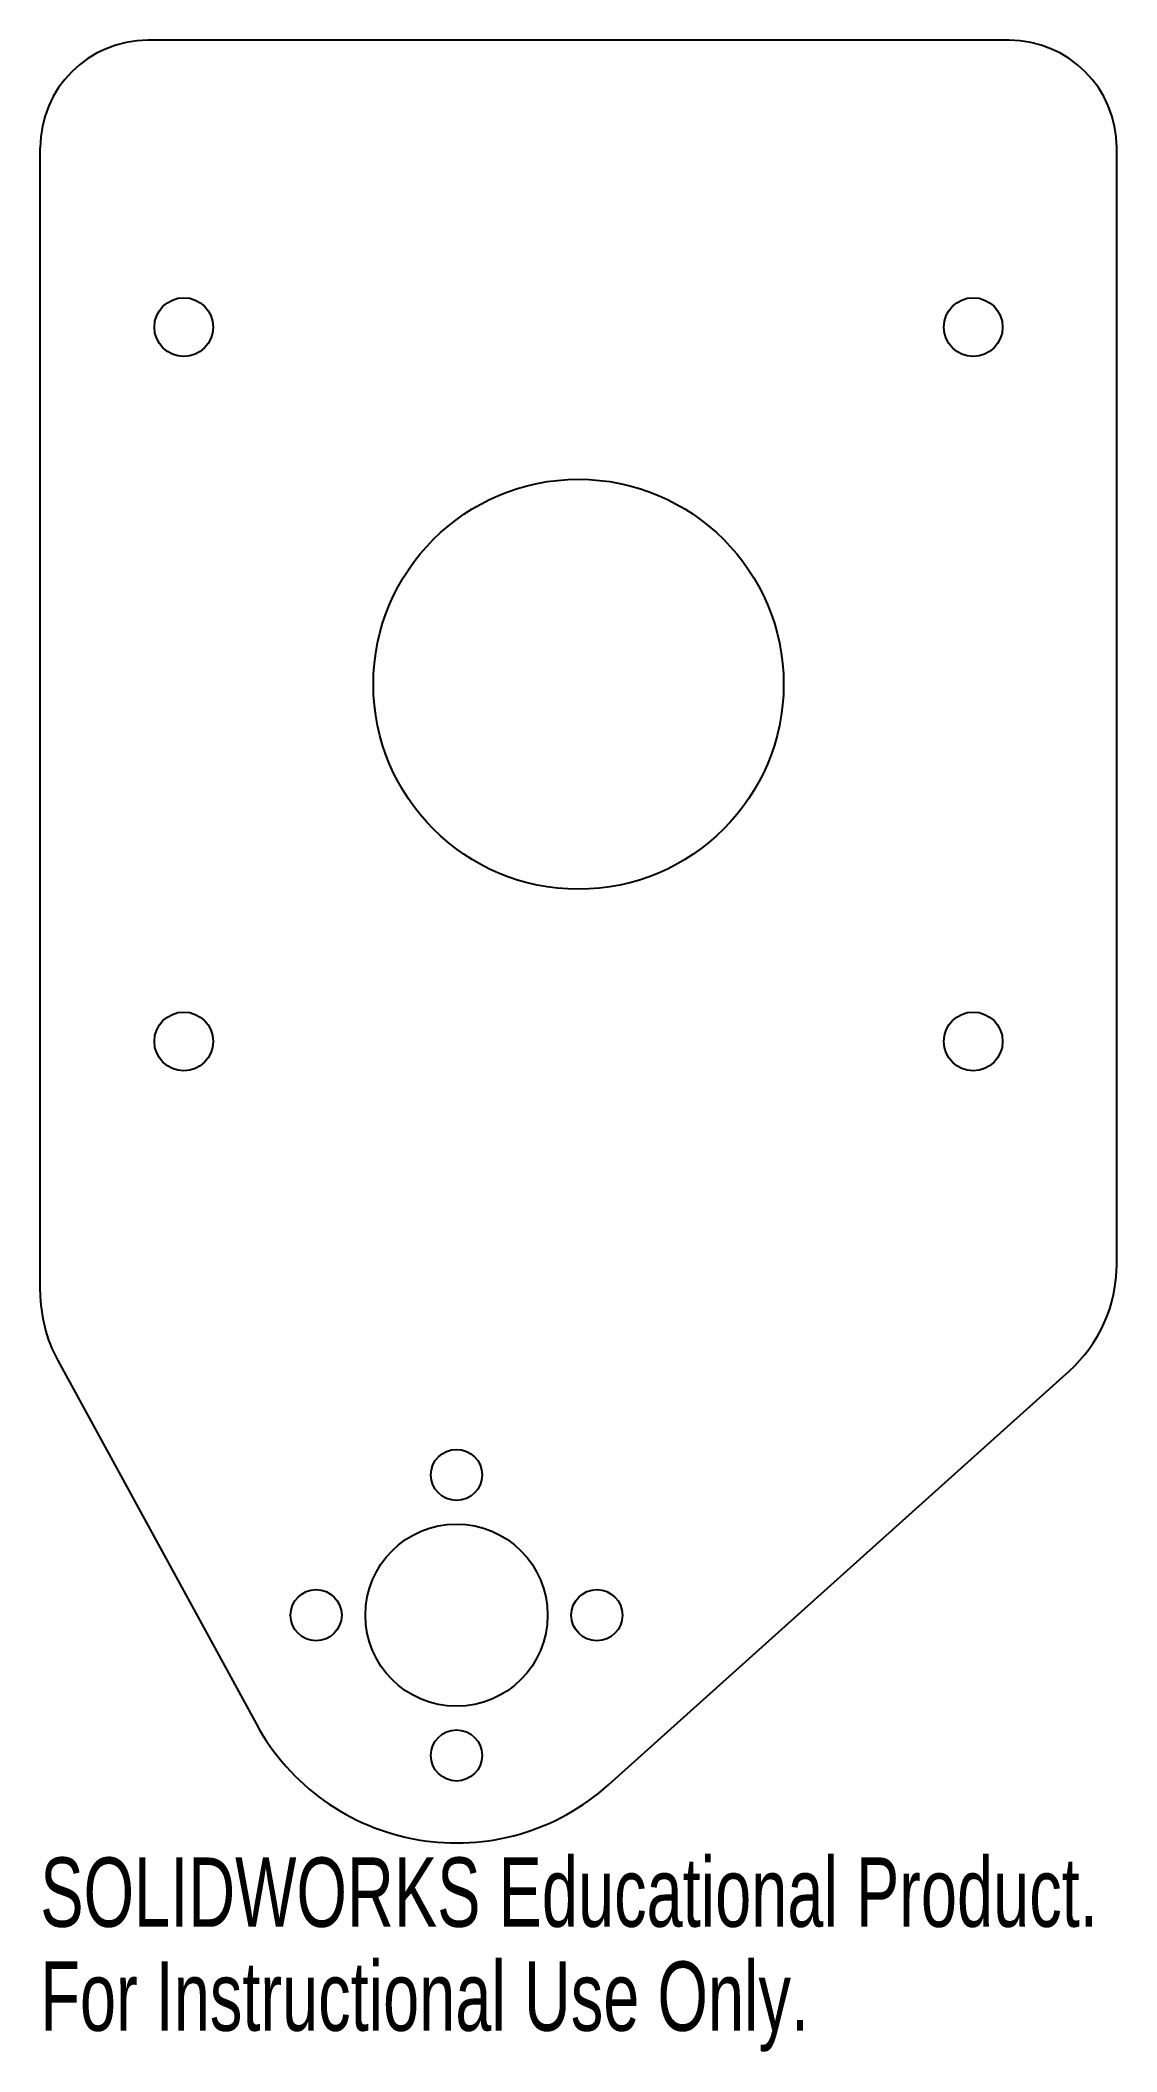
# Model space of a CAD drawing. Header units: millimetres. Extents: x 115 to 190, y -50 to 90.
import ezdxf

# ---------------------------------------------------------------- set-up
doc = ezdxf.new("R2010")
doc.units = ezdxf.units.MM
doc.styles.add('SLDTEXTSTYLE0', font='TXT', dxfattribs={"width": 0.7})

msp = doc.modelspace()

# ---------------------------------------------------------------- linework, layer by layer
at = {"color": 7, "linetype": 'Continuous', "lineweight": 25}
for p, q in [((182.4, 89.8), (122.4, 89.8)), ((114.9, 2.55), (114.9, 82.3)), ((189.9, 4.46), (189.9, 82.3)), ((116.12, -2.24), (129.97, -27.6)), ((154.51, -31.81), (186.58, -2.98))]:
    msp.add_line(p, q, dxfattribs=at)
for centre, radius in [((124.9, 69.8), 2.05), ((179.9, 69.8), 2.05), ((152.4, 44.9), 14.29), ((124.9, 20), 2.05), ((179.9, 20), 2.05), ((143.9, -10.22), 1.78), ((143.9, -20), 6.35), ((134.12, -20), 1.78), ((153.68, -20), 1.78), ((143.9, -29.78), 1.78)]:
    msp.add_circle(centre, radius, dxfattribs=at)
for centre, radius, start, end in [((122.4, 82.3), 7.5, 90, 180), ((182.4, 82.3), 7.5, 0, 90), ((179.9, 4.46), 10, 311.9493, 0), ((124.9, 2.55), 10, 180, 208.6231), ((143.9, -20), 15.88, 208.6231, 311.9493)]:
    msp.add_arc(centre, radius, start, end, dxfattribs=at)

# ---------------------------------------------------------------- texts
at = {"color": 7, "linetype": 'Continuous', "char_height": 4.8336, "attachment_point": 1, "style": 'SLDTEXTSTYLE0'}
for s, insert in [('SOLIDWORKS Educational Product.', (114.9, -36.89)), ('For Instructional Use Only.', (114.9, -44.14))]:
    msp.add_mtext(s, dxfattribs=dict(at, insert=insert))

doc.saveas('drawing.dxf')
